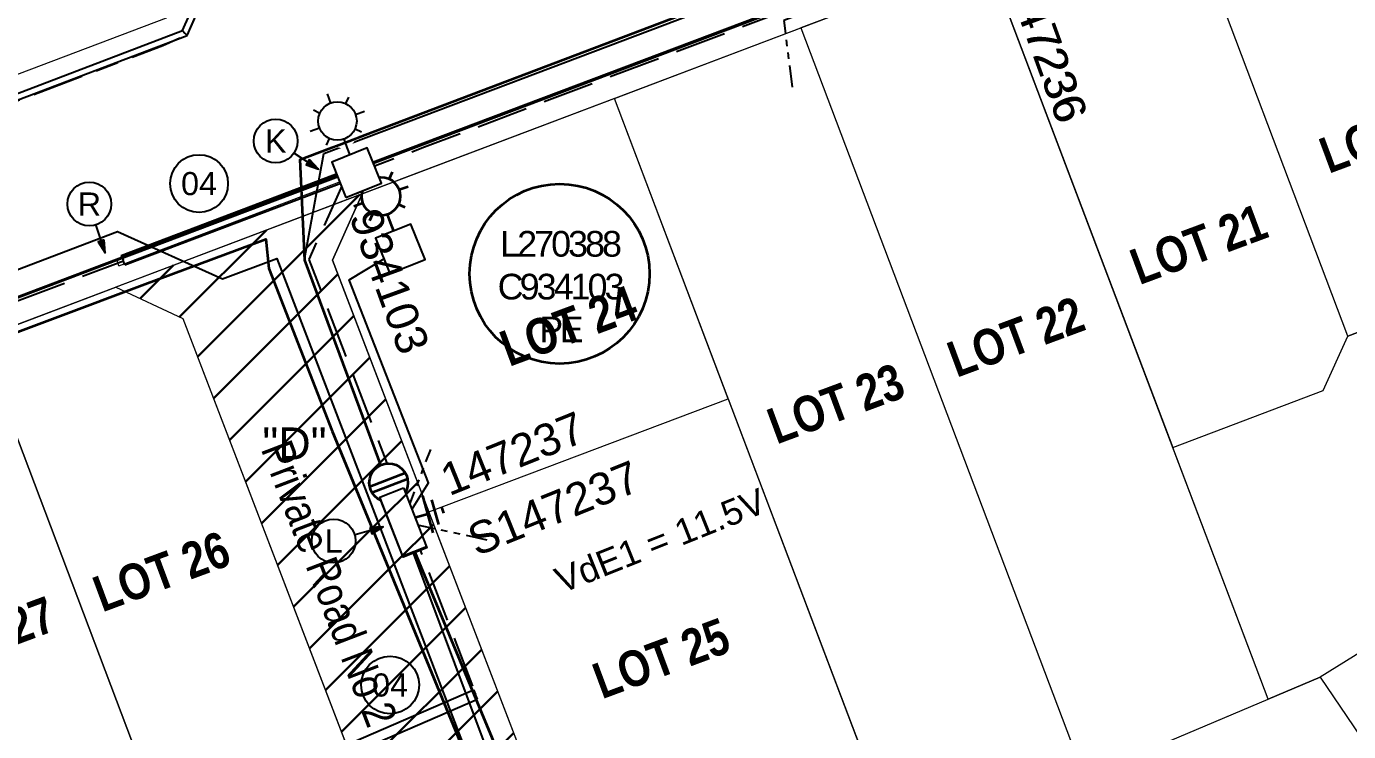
# Model space of a CAD drawing. Header units: metres. Extents: x 308667 to 309873, y 6270550 to 6271594.
# Drawn here: x 309046.6 to 309149.4, y 6271148.5 to 6271203.4 of the extents above; entities that cross this region are included whole.
import ezdxf
from ezdxf.enums import TextEntityAlignment as Align

# ---------------------------------------------------------------- set-up
doc = ezdxf.new("R2010")
doc.units = ezdxf.units.M
for name, pattern in [('Cable Exist UG', [8.2, 4, -1.2, 1.8, -1.2]), ('IE Trench LV', [5.5, 4, -1.5]), ('PHANTOMX2', [5, 2.5, -0.5, 0.5, -0.5, 0.5, -0.5])]:
    doc.linetypes.add(name, pattern=pattern)
doc.layers.get('0').update_dxf_attribs({"color": 6})
for name, color, linetype, lineweight in [('_User Miscellaneous1', 41, 'Continuous', 13), ('_User Miscellaneous3', 241, 'Continuous', 13), ('_User Miscellaneous5', 151, 'Continuous', 13), ('_User_LV_Exist', 5, 'Continuous', 35), ('Cadastre Developer_SP_NEW', 54, 'Continuous', 15), ('Cadastre Land Parcels_SP_EXT', 96, 'Continuous', 15), ('Mains_LV_EXT', 161, 'Continuous', 25)]:
    doc.layers.add(name, color=color, linetype=linetype, lineweight=lineweight)
for name, color, linetype in [('Duct_SP_NEW', 2, 'Continuous'), ('Equip_SP_SL_NEW', 2, 'Continuous'), ('Mains_LV_New_T84', 2, 'Cable x'), ('Notes', 7, 'Continuous'), ('Notes_SP_NEW', 51, 'Continuous'), ('Services_SP_NEW_UG', 2, 'PHANTOMX2'), ('SupportsUG_SP_LV_NEW', 2, 'Continuous'), ('SupportsUG_SP_LV_SL_NEW', 2, 'Continuous'), ('Trench_SP_NEW', 2, 'Continuous'), ('UG_Details_SP_MISC', 7, 'Continuous')]:
    doc.layers.add(name, color=color, linetype=linetype)
doc.styles.add('GDS-LOT No', font='swisscb.ttf', dxfattribs={"height": 4})
doc.styles.add('GDS-Standard', font='swissc.ttf', dxfattribs={"height": 2})
doc.styles.add('POLE_LABEL', font='arial.ttf', dxfattribs={"height": 2})
doc.styles.add('SL_LABEL', font='arial.ttf', dxfattribs={"height": 2.5})
doc.styles.get("Standard").update_dxf_attribs({"font": 'arial.ttf'})
doc.linetypes.add('Cable New UG', pattern='A,7,-0.25,["x",Standard,S=2,R=0,X=0.2,Y=-0.8],-2.1', length=9.35)
doc.linetypes.add('Cable o', pattern='A,5.25,-0.1,["o",Standard,S=2,R=0,X=0.2,Y=-0.7],-2', length=7.35)
doc.linetypes.add('Cable x', pattern='A,5,-0.25,["x",Standard,S=2,R=0,X=0,Y=-0.8],-1.5', length=6.75)

# ---------------------------------------------------------------- blocks, each defined once
blk = doc.blocks.new('PILLAR_NEW')
for tag, flags, p in [('SUBURB', 9, (1.5, -1.8)), ('STREETNAME', 9, (1.5, -2)), ('Z', 1, (1.5, -2.6)), ('LOCATION', 9, (1.5, -2.2)), ('NOTES', 9, (1.5, -2.4))]:
    blk.add_attdef(tag, text='', height=0.2, dxfattribs=dict(flags=flags)).set_placement(p, align=Align.MIDDLE_LEFT)
blk.add_wipeout([(-2.47, 0.99), (2.47, 0.99), (2.47, -0.99), (-2.47, -0.99)])
at = {"lineweight": -3}
blk.add_lwpolyline([(-2.47, 0.99), (2.47, 0.99), (2.47, -0.99), (-2.47, -0.99)], close=True, dxfattribs=at)
for tag, height, flags, p in [('ASSET_NUM', 2.5, 8, (2, 2)), ('STREET_CODE', 0.2, 9, (1.5, 0)), ('OWNED_BY', 0.2, 9, (1.5, -0.2)), ('OPERATED_BY', 0.2, 9, (1.5, -0.4)), ('STATE', 0.2, 9, (1.5, -0.8)), ('SUPPORT_TYPE', 0.2, 9, (1.5, -1)), ('MAINTAINED_BY', 0.2, 9, (1.5, -0.6)), ('USAGE', 0.2, 9, (1.5, -1.2)), ('LEGEND', 0.2, 9, (1.5, -1.4)), ('PARENT', 0.2, 9, (1.5, -1.6))]:
    blk.add_attdef(tag, text='', height=height, dxfattribs=dict(flags=flags)).set_placement(p, align=Align.MIDDLE_LEFT)
blk = doc.blocks.new('*U477')
blk.add_circle((0, 0), 2.25)
at = {"width": 0.9}
blk.add_attdef('CODE', text='', height=1.8, dxfattribs=at).set_placement((0, 0), align=Align.MIDDLE_CENTER)
at = {"flags": 1}
blk.add_attdef('Z', (0, 0), '', height=0.2, dxfattribs=at)
blk = doc.blocks.new('COLUMN_NEW')
for tag, height, flags, p in [('ASSET_NUM', 2.5, 8, (2, 2)), ('Z', 0.2, 1, (1.5, -2.8)), ('LOCATION', 0.2, 9, (1.5, -2.2)), ('NOTES', 0.2, 9, (1.5, -2.4)), ('LABEL_ALIGNMENT', 0.2, 9, (1.5, -2.6))]:
    blk.add_attdef(tag, text='', height=height, dxfattribs=dict(flags=flags)).set_placement(p, align=Align.MIDDLE_LEFT)
blk.add_wipeout([(-1.485, -1.485), (1.485, -1.485), (1.485, 1.485), (-1.485, 1.485)])
at = {"lineweight": -3}
blk.add_lwpolyline([(-1.485, -1.485), (1.485, -1.485), (1.485, 1.485), (-1.485, 1.485)], close=True, dxfattribs=at)
at = {"style": 'POLE_LABEL', "flags": 9}
blk.add_attdef('STRUCTURE_PLANT_NUMBER', text='', height=0.2, dxfattribs=at).set_placement((1.5, 0.242), align=Align.MIDDLE_LEFT)
at = {"flags": 9}
for tag, p in [('STREET_CODE', (1.5, 0)), ('OWNED_BY', (1.5, -0.4)), ('OPERATED_BY', (1.5, -0.6)), ('STATE', (1.5, -1)), ('COLUMN_TYPE', (1.5, -0.2)), ('MAINTAINED_BY', (1.5, -0.8)), ('SUBURB', (1.5, -1.8)), ('STREETNAME', (1.5, -2)), ('USAGE', (1.5, -1.2)), ('LEGEND', (1.5, -1.4)), ('PARENT', (1.5, -1.6))]:
    blk.add_attdef(tag, text='', height=0.2, dxfattribs=at).set_placement(p, align=Align.MIDDLE_LEFT)
blk = doc.blocks.new('*U410')
blk.add_line((0, 0), (0, 0))
at = {"style": 'SL_LABEL'}
for tag, height, flags, p in [('ASSET_NUM', 2.5, 8, (2, 2)), ('STREET_CODE', 0.2, 9, (0, -0.2))]:
    blk.add_attdef(tag, text='', height=height, dxfattribs=dict(at, flags=flags)).set_placement(p, align=Align.MIDDLE_LEFT)
for tag, p, flags in [('Z', (0, 0), 1), ('OPERATED_BY', (0, -9.61), 9)]:
    blk.add_attdef(tag, p, '', height=0.2, dxfattribs=dict(flags=flags))
for tag, height, flags, p in [('CONSTRUCTED_VOLTAGE', 0.2, 9, (0, -0.4)), ('CONTROL_TYPE', 0.2, 9, (0, -0.6)), ('LANTERN_PURPOSE', 0.2, 9, (0, -0.8)), ('LANTERN_TYPE', 0.2, 9, (0, -1)), ('OPERATING_VOLTAGE', 0.2, 9, (0, -1.4)), ('ORIENTATION', 0.2, 9, (0, -1.6)), ('OWNED_BY', 0.2, 9, (0, -1.8)), ('STATE', 0.2, 9, (0, -2)), ('NO_PHASES', 0.2, 9, (0, -1.2)), ('LNUMBER', 2.5, 8, (1.2, -2.8)), ('CEXIST', 0.2, 9, (0, -2.4)), ('CNEW', 0.2, 9, (0, -2.6)), ('CNUMBER', 0.2, 9, (0, -2.8)), ('CREMOVE', 0.2, 9, (0, -3)), ('USAGE', 0.2, 9, (0, -2.2)), ('CREPLACE', 0.2, 9, (0, -3.2)), ('LKINGHEIGHT', 0.2, 9, (0, -3.4)), ('LBRACKET', 0.2, 9, (0, -3.6)), ('LBRACKETVOCAB', 0.2, 9, (0, -3.8)), ('LCATEGORY', 0.2, 9, (0, -4)), ('LCHARGE1', 0.2, 9, (0, -4.2)), ('LCHARGE1PERCENT', 0.2, 9, (0, -4.4)), ('LCHARGE2', 0.2, 9, (0, -4.6)), ('LCHARGE2PERCENT', 0.2, 9, (0, -4.8)), ('LCHARGE3', 0.2, 9, (0, -5)), ('LCHARGE3PERCENT', 0.2, 9, (0, -5.2)), ('LEXIST', 0.2, 9, (0, -5.4)), ('LLAMP', 0.2, 9, (0, -5.6)), ('LLAMPVOCAB', 0.2, 9, (0, -5.8)), ('LMAST', 0.2, 9, (0, -6)), ('LMASTVOCAB', 0.2, 9, (0, -6.2)), ('LNEW', 0.2, 9, (0, -6.4)), ('LANTNUMBER', 0.2, 9, (0, -6.6)), ('LOUTREACH', 0.2, 9, (0, -7)), ('LOUTREACHVOCAB', 0.2, 9, (0, -7.2)), ('LRATECODE', 0.2, 9, (0, -7.4)), ('LREMOVE', 0.2, 9, (0, -7.6)), ('LREPLACE', 0.2, 9, (0, -7.8)), ('LTYPE', 0.2, 9, (0, -8)), ('LTYPEVOCAB', 0.2, 9, (0, -8.2)), ('SUBURB', 0.2, 9, (0, -8.6)), ('STREETNAME', 0.2, 9, (0, -8.8)), ('LEGEND', 0.2, 9, (0, -8.4)), ('LOCATION', 0.2, 9, (0, -9)), ('NOTES', 0.2, 9, (0, -9.2)), ('MAINTAINED_BY', 0.2, 9, (0, -9.86))]:
    blk.add_attdef(tag, text='', height=height, dxfattribs=dict(flags=flags)).set_placement(p, align=Align.MIDDLE_LEFT)
blk.add_wipeout([(-2.27, 6.13), (-0.63, 5.89), (0.62, 4.8), (0.39, 3.15), (-0.67, 1.81), (-2.35, 2.14), (-3.6, 3.23), (-3.36, 4.88)])
for p, q in [((-2.01, 5.42), (-2.27, 6.13)), ((-0.63, 5.89), (-0.86, 5.38)), ((-3.36, 4.88), (-2.85, 4.64)), ((-0.08, 4.54), (0.62, 4.8)), ((-3.6, 3.23), (-2.89, 3.5)), ((0.39, 3.15), (-0.12, 3.39)), ((-2.35, 2.14), (-2.11, 2.65)), ((0, 0), (-0.97, 2.61))]:
    blk.add_line(p, q)
blk.add_circle((-1.49, 4.02), 1.5)
blk = doc.blocks.new('*U411')
blk.add_line((0, 0), (0, 0))
at = {"style": 'SL_LABEL'}
for tag, height, flags, p in [('ASSET_NUM', 2.5, 8, (2, 2)), ('STREET_CODE', 0.2, 9, (0, -0.2))]:
    blk.add_attdef(tag, text='', height=height, dxfattribs=dict(at, flags=flags)).set_placement(p, align=Align.MIDDLE_LEFT)
for tag, p, flags in [('Z', (0, 0), 1), ('OPERATED_BY', (0, -9.61), 9)]:
    blk.add_attdef(tag, p, '', height=0.2, dxfattribs=dict(flags=flags))
for tag, height, flags, p in [('CONSTRUCTED_VOLTAGE', 0.2, 9, (0, -0.4)), ('CONTROL_TYPE', 0.2, 9, (0, -0.6)), ('LANTERN_PURPOSE', 0.2, 9, (0, -0.8)), ('LANTERN_TYPE', 0.2, 9, (0, -1)), ('OPERATING_VOLTAGE', 0.2, 9, (0, -1.4)), ('ORIENTATION', 0.2, 9, (0, -1.6)), ('OWNED_BY', 0.2, 9, (0, -1.8)), ('STATE', 0.2, 9, (0, -2)), ('NO_PHASES', 0.2, 9, (0, -1.2)), ('LNUMBER', 2.5, 8, (1.2, -2.8)), ('CEXIST', 0.2, 9, (0, -2.4)), ('CNEW', 0.2, 9, (0, -2.6)), ('CNUMBER', 0.2, 9, (0, -2.8)), ('CREMOVE', 0.2, 9, (0, -3)), ('USAGE', 0.2, 9, (0, -2.2)), ('CREPLACE', 0.2, 9, (0, -3.2)), ('LKINGHEIGHT', 0.2, 9, (0, -3.4)), ('LBRACKET', 0.2, 9, (0, -3.6)), ('LBRACKETVOCAB', 0.2, 9, (0, -3.8)), ('LCATEGORY', 0.2, 9, (0, -4)), ('LCHARGE1', 0.2, 9, (0, -4.2)), ('LCHARGE1PERCENT', 0.2, 9, (0, -4.4)), ('LCHARGE2', 0.2, 9, (0, -4.6)), ('LCHARGE2PERCENT', 0.2, 9, (0, -4.8)), ('LCHARGE3', 0.2, 9, (0, -5)), ('LCHARGE3PERCENT', 0.2, 9, (0, -5.2)), ('LEXIST', 0.2, 9, (0, -5.4)), ('LLAMP', 0.2, 9, (0, -5.6)), ('LLAMPVOCAB', 0.2, 9, (0, -5.8)), ('LMAST', 0.2, 9, (0, -6)), ('LMASTVOCAB', 0.2, 9, (0, -6.2)), ('LNEW', 0.2, 9, (0, -6.4)), ('LANTNUMBER', 0.2, 9, (0, -6.6)), ('LOUTREACH', 0.2, 9, (0, -7)), ('LOUTREACHVOCAB', 0.2, 9, (0, -7.2)), ('LRATECODE', 0.2, 9, (0, -7.4)), ('LREMOVE', 0.2, 9, (0, -7.6)), ('LREPLACE', 0.2, 9, (0, -7.8)), ('LTYPE', 0.2, 9, (0, -8)), ('LTYPEVOCAB', 0.2, 9, (0, -8.2)), ('SUBURB', 0.2, 9, (0, -8.6)), ('STREETNAME', 0.2, 9, (0, -8.8)), ('LEGEND', 0.2, 9, (0, -8.4)), ('LOCATION', 0.2, 9, (0, -9)), ('NOTES', 0.2, 9, (0, -9.2)), ('MAINTAINED_BY', 0.2, 9, (0, -9.86))]:
    blk.add_attdef(tag, text='', height=height, dxfattribs=dict(flags=flags)).set_placement(p, align=Align.MIDDLE_LEFT)
blk.add_wipeout([(-2.28, 6.2), (-0.64, 5.96), (0.61, 4.86), (0.37, 3.22), (-0.69, 1.88), (-2.37, 2.21), (-3.62, 3.31), (-3.38, 4.95)])
for p, q in [((-2.02, 5.49), (-2.28, 6.2)), ((-0.64, 5.96), (-0.88, 5.45)), ((-3.38, 4.95), (-2.87, 4.72)), ((-0.1, 4.61), (0.61, 4.86)), ((-3.62, 3.31), (-2.91, 3.57)), ((0.37, 3.22), (-0.14, 3.46)), ((-2.37, 2.21), (-2.13, 2.73)), ((0, 0), (-0.99, 2.68))]:
    blk.add_line(p, q)
blk.add_circle((-1.51, 4.09), 1.5)
blk = doc.blocks.new('LV_UG_LINKS_CLOSED_EXT')
blk.add_wipeout([(-1.06, 1.06), (-1.18, 0.92), (-1.29, 0.76), (-1.37, 0.59), (-1.43, 0.42), (-1.48, 0.23), (-1.49, 0.05), (-1.49, -0.14), (-1.46, -0.33), (-1.41, -0.51), (-1.33, -0.68), (-1.24, -0.84), (-1.12, -0.99), (-0.99, -1.12), (-0.84, -1.24), (-0.68, -1.33), (-0.51, -1.41), (-0.33, -1.46), (-0.14, -1.49), (0.05, -1.49), (0.23, -1.48), (0.42, -1.43), (0.59, -1.37), (0.76, -1.29), (0.92, -1.18), (1.06, -1.06), (1.18, -0.92), (1.29, -0.76), (1.37, -0.59), (1.43, -0.42), (1.48, -0.23), (1.49, -0.05), (1.49, 0.14), (1.46, 0.33), (1.41, 0.51), (1.33, 0.68), (1.24, 0.84), (1.12, 0.99), (0.99, 1.12), (0.84, 1.24), (0.68, 1.33), (0.51, 1.41), (0.33, 1.46), (0.14, 1.49), (-0.05, 1.49), (-0.23, 1.48), (-0.42, 1.43), (-0.59, 1.37), (-0.76, 1.29), (-0.92, 1.18)])
for p, q in [((-0.25, -1.48), (-0.25, 1.48)), ((0.25, -1.48), (0.25, 1.48))]:
    blk.add_line(p, q)
blk.add_circle((0, 0), 1.5)
at = {"flags": 9}
for tag, p in [('ACTUAL_STATUS', (0, 0)), ('CONSTRUCTED_VOLTAGE', (0, -0.2)), ('OPERATING_VOLTAGE', (0, -0.6)), ('ORIENTATION', (0, -0.8)), ('STATE', (0, -1)), ('NO_PHASES', (0, -0.4)), ('SWITCH_TYPE', (0, -1.2)), ('USAGE', (0, -1.4)), ('NOTES', (0, -1.6))]:
    blk.add_attdef(tag, text='', height=0.2, dxfattribs=at).set_placement(p, align=Align.MIDDLE_LEFT)
at = {"flags": 1}
blk.add_attdef('Z', (0, 0), '', height=0.2, dxfattribs=at)
blk = doc.blocks.new('Earth')
for p, q in [((0, -2.04), (0, 0)), ((-1.5, -2.04), (1.5, -2.04)), ((-1, -2.64), (1, -2.64)), ((-0.25, -3.24), (0.25, -3.24))]:
    blk.add_line(p, q)
blk = doc.blocks.new('*U435')
h = blk.add_hatch(color=256)
h.dxf.hatch_style = 1
h.paths.add_polyline_path([(2.64, -1.44), (2.37, -1.86), (3.34, -2.2)])
blk.add_line((3.34, -2.2), (1.46, -0.96))
at = {"flags": 128}
blk.add_lwpolyline([(2.64, -1.44), (2.37, -1.86), (3.34, -2.2), (2.64, -1.44)], dxfattribs=at)
blk.add_circle((0, 0), 1.7)
at = {"width": 0.9}
blk.add_attdef('CODE', text='', height=1.8, dxfattribs=at).set_placement((0, 0), align=Align.MIDDLE_CENTER)
at = {"flags": 1}
blk.add_attdef('Z', (0, 0), '', height=0.2, dxfattribs=at)
blk = doc.blocks.new('*U449')
h = blk.add_hatch(color=256)
h.dxf.hatch_style = 1
h.paths.add_polyline_path([(2.82, 1.06), (2.96, 0.57), (3.85, 1.09)])
blk.add_line((3.85, 1.09), (1.68, 0.48))
at = {"flags": 128}
blk.add_lwpolyline([(2.82, 1.06), (2.96, 0.57), (3.85, 1.09), (2.82, 1.06)], dxfattribs=at)
blk.add_circle((0, 0), 1.7)
at = {"width": 0.9}
blk.add_attdef('CODE', text='', height=1.8, dxfattribs=at).set_placement((0, 0), align=Align.MIDDLE_CENTER)
at = {"flags": 1}
blk.add_attdef('Z', (0, 0), '', height=0.2, dxfattribs=at)
blk = doc.blocks.new('*U471')
h = blk.add_hatch(color=256)
h.dxf.hatch_style = 1
h.paths.add_polyline_path([(1.16, -2.78), (0.68, -2.93), (1.23, -3.81)])
blk.add_line((1.23, -3.81), (0.54, -1.67))
at = {"flags": 128}
blk.add_lwpolyline([(1.16, -2.78), (0.68, -2.93), (1.23, -3.81), (1.16, -2.78)], dxfattribs=at)
blk.add_circle((0, 0), 1.7)
at = {"width": 0.9}
blk.add_attdef('CODE', text='', height=1.8, dxfattribs=at).set_placement((0, 0), align=Align.MIDDLE_CENTER)
at = {"flags": 1}
blk.add_attdef('Z', (0, 0), '', height=0.2, dxfattribs=at)

msp = doc.modelspace()

# ---------------------------------------------------------------- linework, layer by layer
at = {"layer": '_User Miscellaneous1'}
for p in [(309053.582, 6271185.174), (309053.752, 6271184.725)]:
    msp.add_line(p, (309053.667, 6271184.95), dxfattribs=at)
at = {"layer": '_User_LV_Exist', "color": 5, "linetype": 'Cable New UG', "flags": 128}
msp.add_lwpolyline([(309120.509, 6271210.474), (309071.186, 6271191.811), (309053.594, 6271185.15), (309027.958, 6271175.44)], dxfattribs=at)
at = {"layer": '_User_LV_Exist'}
msp.add_circle((309088.052, 6271184.096), 7, dxfattribs=at)
at = {"layer": 'Cadastre Developer_SP_NEW'}
for points in [[(309136.133, 6271214.344), (309151.096, 6271220.01), (309164.355, 6271184.919), (309149.394, 6271179.246)], [(309136.133, 6271214.344), (309121.311, 6271208.731), (309135.76, 6271170.574), (309135.76, 6271170.574), (309147.478, 6271175.012), (309149.394, 6271179.246), (309149.394, 6271179.246), (309149.394, 6271179.246), (309149.394, 6271179.246), (309149.394, 6271179.246)], [(309121.311, 6271208.731), (309106.816, 6271203.241), (309128.546, 6271145.855), (309134.234, 6271147.195), (309143.183, 6271150.972)], [(309092.322, 6271197.753), (309106.815, 6271203.241), (309128.546, 6271145.855), (309128.35, 6271145.8), (309125.04, 6271143.314), (309114.605, 6271138.91)], [(309149.394, 6271179.246), (309179.316, 6271190.592), (309182.297, 6271182.7), (309173.583, 6271169.037), (309147.238, 6271152.684), (309143.183, 6271150.972), (309135.76, 6271170.574), (309135.76, 6271170.574), (309147.478, 6271175.012)], [(309042.909, 6271179.041), (309053.511, 6271183.056), (309058.73, 6271180.616), (309071.446, 6271147.437), (309056.947, 6271141.95), (309042.909, 6271179.041)], [(309028.571, 6271173.611), (309042.909, 6271179.041), (309056.952, 6271141.939), (309042.617, 6271136.5), (309028.571, 6271173.611)], [(309077.89, 6271165.555), (309101.176, 6271174.372), (309114.605, 6271138.91), (309091.669, 6271129.61)]]:
    msp.add_lwpolyline(points, close=True, dxfattribs=at)
msp.add_lwpolyline([(309091.668, 6271129.61), (309114.605, 6271138.91), (309125.04, 6271143.314), (309128.35, 6271145.8), (309134.234, 6271147.195), (309147.238, 6271152.684), (309159.238, 6271134.957), (309155.158, 6271140.984)], dxfattribs=at)
at = {"layer": 'Cadastre Land Parcels_SP_EXT', "linetype": 'Continuous'}
msp.add_lwpolyline([(309057.473, 6271204.021), (309059.798, 6271209.17), (309054.744, 6271222.508), (309026.148, 6271211.535), (309031.889, 6271194.345), (309057.473, 6271204.021)], close=True, dxfattribs=at)
at = {"layer": 'Duct_SP_NEW'}
for p, q in [((309053.945, 6271185.532), (309071.157, 6271192.05)), ((309071.157, 6271192.05), (309071.298, 6271191.676)), ((309071.44, 6271191.301), (309071.298, 6271191.676)), ((309054.229, 6271184.784), (309071.44, 6271191.301)), ((309053.945, 6271185.532), (309054.087, 6271185.158)), ((309054.229, 6271184.784), (309054.087, 6271185.158)), ((309072.012, 6271147.647), (309081.354, 6271151.7)), ((309081.354, 6271151.7), (309081.513, 6271151.333)), ((309081.672, 6271150.966), (309081.513, 6271151.333)), ((309072.33, 6271146.913), (309081.672, 6271150.966))]:
    msp.add_line(p, q, dxfattribs=at)
at = {"layer": 'Mains_LV_EXT', "linetype": 'Cable Exist UG', "flags": 128}
msp.add_lwpolyline([(309051.121, 6271237.783), (309054.186, 6271235.347), (309054.186, 6271235.347), (309058.493, 6271224.002), (309064.139, 6271209.131), (309060.72, 6271206.404), (309060.72, 6271206.404), (309059.054, 6271202.685), (309057.173, 6271201.841), (309057.173, 6271201.841), (309034.837, 6271193.36), (309034.65, 6271191.15), (309034.65, 6271191.15), (309033.333, 6271190.65), (309016.783, 6271184.366), (309016.783, 6271184.366, -0.3249587), (308999.539, 6271189.056), (308999.539, 6271189.056), (308997.418, 6271191.696), (308998.323, 6271193.763)], format="xyb", dxfattribs=at)
at = {"layer": 'Services_SP_NEW_UG', "color": 2, "flags": 128}
for points in [[(309120.49, 6271210.543), (309115.156, 6271207.469), (309105.494, 6271203.81), (309106.14, 6271198.637)], [(309075.88, 6271164.769), (309078.021, 6271170.42)], [(309075.88, 6271164.769), (309082.402, 6271163.387)]]:
    msp.add_lwpolyline(points, dxfattribs=at)
at = {"layer": 'Trench_SP_NEW', "linetype": 'IE Trench LV', "flags": 128}
msp.add_lwpolyline([(309009.791, 6271168.316), (309010.048, 6271168.413), (309022.573, 6271173.157), (309032.957, 6271177.09), (309054.109, 6271185.1)], dxfattribs=at)
at = {"layer": 'UG_Details_SP_MISC'}
for p, q in [((309058.707, 6271203.027), (309061.448, 6271209.229)), ((309059.065, 6271202.65), (309061.967, 6271209.214)), ((309019.735, 6271188.201), (309058.707, 6271203.027)), ((309058.707, 6271203.027), (309058.886, 6271202.838)), ((309059.065, 6271202.65), (309058.886, 6271202.838)), ((309019.907, 6271187.752), (309059.065, 6271202.65))]:
    msp.add_line(p, q, dxfattribs=at)

# ---------------------------------------------------------------- block references
at = {"layer": '_User_LV_Exist', "rotation": 105.5482147131226}
msp.add_blockref('Earth', (309075.845, 6271164.825), dxfattribs=at)
at = {"layer": 'Notes', "linetype": 'IE Trench LV'}
ref = msp.add_blockref('*U477', (309059.998, 6271191.118), dxfattribs=at)
ref.add_attrib('CODE', '04', dxfattribs={"layer": '0', "height": 1.8}).set_placement((309059.998, 6271191.118), align=Align.MIDDLE_CENTER)
at = {"layer": 'Notes'}
ref = msp.add_blockref('*U477', (309074.865, 6271152.077), dxfattribs=at)
ref.add_attrib('CODE', '04', dxfattribs={"layer": '0', "height": 1.8}).set_placement((309074.865, 6271152.077), align=Align.MIDDLE_CENTER)
at = {"layer": 'Notes_SP_NEW', "linetype": 'Cable New UG'}
ref = msp.add_blockref('*U471', (309051.465, 6271189.526), dxfattribs=at)
ref.add_attrib('CODE', 'R', dxfattribs={"layer": '0', "height": 1.8}).set_placement((309051.465, 6271189.526), align=Align.MIDDLE_CENTER)

# ---------------------------------------------------------------- texts
at = {"layer": '_User Miscellaneous5', "linetype": 'IE Trench LV', "insert": (309064.923, 6271172.131), "char_height": 2.5, "attachment_point": 1}
msp.add_mtext_dynamic_manual_height_columns('"D"', width=7.8383, gutter_width=12.5, heights=[0], dxfattribs=at)
at = {"layer": '_User_LV_Exist', "insert": (309088.052, 6271183.096), "char_height": 2, "attachment_point": 5}
msp.add_mtext('{\\T0.8;L270388\\PC934103\\PPE}', dxfattribs=at)
at = {"layer": 'Cadastre Developer_SP_NEW', "style": 'GDS-LOT No'}
for s, p in [('LOT 20', (309153.288, 6271192.979)), ('LOT 21', (309138.558, 6271184.31)), ('LOT 24', (309089.521, 6271177.946)), ('LOT 22', (309124.336, 6271177.097)), ('LOT 23', (309110.325, 6271171.9)), ('LOT 26', (309057.859, 6271158.828)), ('LOT 27', (309044.273, 6271153.736)), ('LOT 25', (309096.739, 6271152.064))]:
    msp.add_text(s, height=2.8, rotation=20.39439, dxfattribs=at).set_placement(p, align=Align.BOTTOM_CENTER)

# ---------------------------------------------------------------- next in the draw order: block references
at = {"layer": '_User_LV_Exist'}
msp.add_blockref('*U411', (309075.662, 6271186.04), dxfattribs=at)

# ---------------------------------------------------------------- next in the draw order: linework, layer by layer
at = {"layer": '_User Miscellaneous3'}
msp.add_lwpolyline([(309340.367, 6271192.04), (309318.096, 6271233.253), (309302.937, 6271273.235), (309297.778, 6271275.559), (308868.23, 6271112.889), (308875.954, 6271109.405), (308882.973, 6271104.844), (308889.543, 6271099.559), (308896.685, 6271095.097), (308904.551, 6271091.991), (308911.831, 6271087.941), (308918.697, 6271083.078), (308926.308, 6271079.409), (308933.359, 6271074.791), (308939.769, 6271069.328), (308946.673, 6271064.516), (308954.197, 6271060.667), (308960.723, 6271055.367), (308967.872, 6271050.976), (309340.367, 6271192.04)], close=True, dxfattribs=at)
at = {"layer": '_User_LV_Exist', "color": 3, "linetype": 'Cable New UG', "flags": 128}
msp.add_lwpolyline([(308985.903, 6271186.234), (308982.322, 6271183.135), (308987.621, 6271177.984), (308992.005, 6271178.937), (308994.371, 6271176.858), (308997.149, 6271174.951), (308999.937, 6271173.488), (309002.838, 6271172.244), (309005.209, 6271170.705), (309006.932, 6271169.588), (309011.304, 6271166.595), (309026.969, 6271172.442), (309034.406, 6271175.273), (309055.775, 6271183.3), (309065.2, 6271186.795), (309065.416, 6271184.503), (309070.344, 6271171.85), (309086.232, 6271133.236), (309082.12, 6271131.564), (309089.084, 6271112.583), (309091.508, 6271106.27), (309091.985, 6271104.849), (309092.596, 6271102.184), (309092.868, 6271099.324), (309092.769, 6271096.579), (309092.336, 6271093.934), (309091.515, 6271091.193), (309090.52, 6271088.937), (309089.113, 6271086.571), (309087.936, 6271085.011), (309085.977, 6271082.941), (309083.727, 6271081.125), (309082.272, 6271080.188), (309079.458, 6271078.583), (309078.019, 6271077.931), (309070.778, 6271075.108), (309067.054, 6271073.785), (309062.158, 6271072.477), (309059.679, 6271074.153), (309056.749, 6271073.662), (309051.545, 6271073.184), (309047.535, 6271073.152), (309043.928, 6271073.372), (309039.353, 6271073.995), (309037.396, 6271074.382), (309032.671, 6271075.807), (309030.335, 6271077.192), (309027.775, 6271079.619), (309026.361, 6271081.706), (309025.322, 6271084.08), (309024.753, 6271086.498), (309024.564, 6271088.416), (309023.952, 6271090.779), (309022.536, 6271093.255), (309020.898, 6271094.914), (309018.917, 6271096.046), (309016.48, 6271096.937), (309014.651, 6271097.106), (309013.183, 6271096.997), (309010.484, 6271096.196), (309008.341, 6271094.864), (309006.977, 6271093.518), (309006.808, 6271093.309), (309006.265, 6271092.553), (309005.205, 6271090.389)], dxfattribs=at)
at = {"layer": '_User_LV_Exist', "linetype": 'Cable o', "lineweight": -2, "flags": 128}
msp.add_lwpolyline([(309075.898, 6271164.7), (309077.862, 6271167.824), (309071.682, 6271183.619), (309075.662, 6271186.04)], dxfattribs=at)
at = {"layer": 'Cadastre Developer_SP_NEW'}
msp.add_lwpolyline([(308924.89, 6271134.346), (309008.957, 6271166.182), (309053.511, 6271183.056), (309058.73, 6271180.616), (309087.543, 6271105.449, -0.4188503), (309077.758, 6271082.505), (309068.61, 6271078.91, -0.1594315), (309035.543, 6271076.947, -0.32486), (309026.612, 6271087.864, 1.5527094), (309007.271, 6271077.698, 0.2728267), (309073.194, 6271067.281), (309082.329, 6271070.87, 0.4171736), (309099.168, 6271110.045), (309091.793, 6271129.285), (309089.644, 6271134.891), (309078.682, 6271163.49), (309070.374, 6271185.164), (309072.683, 6271190.315), (309192.469, 6271235.678)], format="xyb", dxfattribs=at)
msp.add_lwpolyline([(309092.322, 6271197.753), (309072.683, 6271190.315), (309070.374, 6271185.164), (309077.89, 6271165.555), (309101.176, 6271174.372)], close=True, dxfattribs=at)
at = {"layer": 'Mains_LV_New_T84', "color": 6, "linetype": 'Cable New UG', "flags": 128}
msp.add_lwpolyline([(309065.45, 6271075.781), (309070.179, 6271077.378), (309079.268, 6271080.969), (309082.644, 6271082.89), (309084.094, 6271084.026), (309086.907, 6271087.025), (309088.921, 6271090.32), (309090.394, 6271094.564), (309090.846, 6271098.119), (309090.711, 6271101.183), (309089.804, 6271105.117), (309088.453, 6271108.663), (309082.183, 6271125.019), (309078.401, 6271135.402), (309085.482, 6271138.824), (309075.437, 6271165.7), (309068.209, 6271185.224), (309069.712, 6271193.468), (309129.216, 6271216.002), (309192.601, 6271240.006), (309205.833, 6271244.654), (309207.191, 6271247.669), (309297.977, 6271282.05), (309307.666, 6271277.686), (309314.945, 6271258.487), (309318.138, 6271254.745), (309319.538, 6271250.39), (309309.095, 6271245.924)], dxfattribs=at)
at = {"layer": 'Mains_LV_New_T84', "color": 5, "linetype": 'Cable New UG', "flags": 128}
msp.add_lwpolyline([(309120.49, 6271210.543), (309071.168, 6271191.88), (309053.576, 6271185.219), (309027.939, 6271175.509)], dxfattribs=at)
at = {"layer": 'Mains_LV_New_T84', "color": 3, "linetype": 'Cable New UG', "flags": 128}
msp.add_lwpolyline([(308985.884, 6271186.303), (308988.364, 6271183.222), (308990.019, 6271181.168), (308991.987, 6271179.006), (308994.353, 6271176.927), (308997.13, 6271175.02), (308999.918, 6271173.557), (309002.82, 6271172.313), (309005.191, 6271170.775), (309006.913, 6271169.657), (309009.516, 6271168.498), (309021.836, 6271173.16), (309023.792, 6271176.031), (309053.64, 6271187.382), (309061.827, 6271183.712), (309066.044, 6271185.284), (309071.131, 6271172.012), (309084.513, 6271137.1), (309079.598, 6271134.837), (309089.065, 6271112.653), (309091.49, 6271106.34), (309091.967, 6271104.918), (309092.578, 6271102.253), (309092.85, 6271099.393), (309092.751, 6271096.648), (309092.318, 6271094.003), (309091.496, 6271091.262), (309090.502, 6271089.006), (309089.094, 6271086.64), (309087.918, 6271085.08), (309085.958, 6271083.01), (309083.709, 6271081.194), (309082.254, 6271080.258), (309078.978, 6271078.686), (309077.748, 6271078.203), (309070.494, 6271075.352), (309066.573, 6271073.937), (309061.96, 6271072.667), (309059.661, 6271074.222), (309056.73, 6271073.732), (309051.527, 6271073.253), (309047.517, 6271073.221), (309043.909, 6271073.441), (309039.334, 6271074.065), (309037.378, 6271074.452), (309032.652, 6271075.876), (309030.316, 6271077.262), (309027.757, 6271079.689), (309026.343, 6271081.775), (309025.303, 6271084.15), (309024.734, 6271086.567), (309024.546, 6271088.485), (309023.933, 6271090.848), (309022.518, 6271093.325), (309020.879, 6271094.983), (309018.898, 6271096.115), (309016.462, 6271097.006), (309014.632, 6271097.175), (309013.164, 6271097.067), (309010.466, 6271096.266), (309008.323, 6271094.933), (309006.959, 6271093.587), (309006.789, 6271093.379), (309006.246, 6271092.623), (309005.186, 6271090.458)], dxfattribs=at)
at = {"layer": 'Trench_SP_NEW', "linetype": 'IE Trench LV', "flags": 128}
for points in [[(309071.421, 6271191.655), (309077.543, 6271193.974), (309090.871, 6271199.021), (309116.422, 6271208.697), (309159.567, 6271225.036), (309192.642, 6271237.563)], [(309071.358, 6271191.517), (309068.534, 6271185.215), (309073.401, 6271172.518), (309081.513, 6271151.333)]]:
    msp.add_lwpolyline(points, dxfattribs=at)

# ---------------------------------------------------------------- next in the draw order: block references
at = {"layer": 'Equip_SP_SL_NEW'}
msp.add_blockref('*U410', (309072.256, 6271191.971), dxfattribs=at)

# ---------------------------------------------------------------- next in the draw order: linework, layer by layer
at = {"layer": '_User Miscellaneous1'}
for p, q in [((309053.582, 6271185.174), (309072.007, 6271192.17)), ((309053.752, 6271184.725), (309072.178, 6271191.721)), ((309072.007, 6271192.17), (309072.093, 6271191.945)), ((309072.178, 6271191.721), (309072.093, 6271191.945))]:
    msp.add_line(p, q, dxfattribs=at)
at = {"layer": '_User_LV_Exist', "color": 6, "linetype": 'Cable New UG', "flags": 128}
msp.add_lwpolyline([(309065.469, 6271075.712), (309070.197, 6271077.308), (309079.287, 6271080.9), (309082.662, 6271082.821), (309084.112, 6271083.957), (309086.925, 6271086.955), (309088.94, 6271090.251), (309090.412, 6271094.494), (309090.865, 6271098.05), (309090.729, 6271101.114), (309089.822, 6271105.048), (309088.471, 6271108.593), (309082.201, 6271124.95), (309078.847, 6271134.63), (309086.819, 6271138.272), (309075.456, 6271165.631), (309068.228, 6271185.154), (309067.856, 6271193.003), (309129.055, 6271216.262), (309192.452, 6271240.284), (309218.617, 6271250.174), (309220.526, 6271254.974), (309285.651, 6271279.821), (309295.532, 6271283.632), (309307.586, 6271277.919), (309316.897, 6271253.378), (309320.12, 6271244.92), (309315.01, 6271242.972), (309312.231, 6271241.909), (309306.598, 6271239.756), (309303.642, 6271246.275), (309302.416, 6271248.978), (309298.165, 6271247.331), (309294.665, 6271245.975), (309289.26, 6271243.881), (309280.793, 6271240.6), (309282.872, 6271235.811), (309288.635, 6271238.149)], dxfattribs=at)

# ---------------------------------------------------------------- next in the draw order: block references
at = {"layer": 'Notes_SP_NEW', "linetype": 'Cable New UG'}
ref = msp.add_blockref('*U435', (309065.962, 6271194.431), dxfattribs=at)
ref.add_attrib('CODE', 'K', dxfattribs={"layer": '0', "height": 1.8}).set_placement((309065.962, 6271194.431), align=Align.MIDDLE_CENTER)

# ---------------------------------------------------------------- next in the draw order: block references
at = {"layer": '_User_LV_Exist'}
ref = msp.add_blockref('PILLAR_NEW', (309120.509, 6271210.474), dxfattribs=dict(at, rotation=19.59307465091386))
ref.add_attrib('ASSET_NUM', '147236', dxfattribs={"layer": '0', "height": 2.5, "rotation": 290}).set_placement((309124.047, 6271206.984), align=Align.MIDDLE_LEFT)
at = {"layer": '_User_LV_Exist', "rotation": 21.78939282876913}
msp.add_blockref('COLUMN_NEW', (309075.662, 6271186.04), dxfattribs=at)
at = {"layer": '_User_LV_Exist'}
ref = msp.add_blockref('PILLAR_NEW', (309075.898, 6271164.7), dxfattribs=dict(at, rotation=291.4212568048747))
ref.add_attrib('ASSET_NUM', 'S147237', dxfattribs={"layer": '0', "height": 2.5, "rotation": 22}).set_placement((309081.109, 6271163.233), align=Align.MIDDLE_LEFT)

# ---------------------------------------------------------------- next in the draw order: block references
at = {"layer": 'Notes_SP_NEW', "linetype": 'Cable New UG'}
ref = msp.add_blockref('*U449', (309070.471, 6271163.29), dxfattribs=at)
ref.add_attrib('CODE', 'L', dxfattribs={"layer": '0', "height": 1.8}).set_placement((309070.471, 6271163.29), align=Align.MIDDLE_CENTER)
at = {"layer": 'SupportsUG_SP_LV_NEW'}
ref = msp.add_blockref('PILLAR_NEW', (309120.49, 6271210.543), dxfattribs=dict(at, rotation=19.59307465091386))
ref.add_attrib('ASSET_NUM', '147236', dxfattribs={"layer": '0', "height": 2.5, "rotation": 290}).set_placement((309124.029, 6271207.053), align=Align.MIDDLE_LEFT)
at = {"layer": 'SupportsUG_SP_LV_SL_NEW'}
ref = msp.add_blockref('COLUMN_NEW', (309072.256, 6271191.971), dxfattribs=dict(at, rotation=21.78939282876913))
ref.add_attrib('ASSET_NUM', '934103', dxfattribs={"layer": '0', "height": 2.5, "rotation": 290}).set_placement((309072.834, 6271188.998), align=Align.MIDDLE_LEFT)

# ---------------------------------------------------------------- next in the draw order: texts
at = {"layer": '_User_LV_Exist', "ltscale": 10, "insert": (309071.303, 6271160.428), "char_height": 2.5, "width": 34.96187, "attachment_point": 2, "rotation": 290.96056, "style": 'GDS-Standard'}
msp.add_mtext('Private Road No 2', dxfattribs=at)

# ---------------------------------------------------------------- next in the draw order: block references
at = {"layer": '_User_LV_Exist', "linetype": 'Cable New UG', "rotation": 290.9826898615954}
msp.add_blockref('LV_UG_LINKS_CLOSED_EXT', (309074.748, 6271167.829), dxfattribs=at)

# ---------------------------------------------------------------- next in the draw order: block references
at = {"layer": 'SupportsUG_SP_LV_NEW'}
ref = msp.add_blockref('PILLAR_NEW', (309075.88, 6271164.769), dxfattribs=dict(at, rotation=291.4212568048747))
ref.add_attrib('ASSET_NUM', '147237', dxfattribs={"layer": '0', "height": 2.5, "rotation": 22}).set_placement((309078.992, 6271167.923), align=Align.MIDDLE_LEFT)

# ---------------------------------------------------------------- next in the draw order: hatches: boundary and pattern name
at = {"layer": '_User Miscellaneous5', "lineweight": 30, "transparency": 33554534}
h = msp.add_hatch(dxfattribs=at)
h.set_pattern_fill('ANSI31', color=4)
h.paths.add_polyline_path([(309078.682, 6271163.49), (309070.374, 6271185.164), (309072.683, 6271190.315), (309053.511, 6271183.056), (309058.73, 6271180.616), (309087.543, 6271105.449, -0.4188501), (309077.758, 6271082.505), (309068.61, 6271078.91, -0.1594315), (309035.543, 6271076.947, -0.32486), (309026.612, 6271087.864, 1.5527094), (309007.271, 6271077.698, 0.2728267), (309073.194, 6271067.281), (309082.329, 6271070.87, 0.4171736), (309099.168, 6271110.045), (309091.793, 6271129.285), (309089.644, 6271134.891)])

# ---------------------------------------------------------------- next in the draw order: linework, layer by layer
at = {"layer": '_User Miscellaneous5'}
msp.add_lwpolyline([(309072.683, 6271190.315), (309053.511, 6271183.056), (309058.73, 6271180.616), (309087.543, 6271105.449, -0.4188503), (309077.758, 6271082.505), (309068.61, 6271078.91, -0.1594315), (309035.543, 6271076.947, -0.32486), (309026.612, 6271087.864, 1.5527094), (309007.271, 6271077.698, 0.2728267), (309073.194, 6271067.281), (309082.329, 6271070.87, 0.4171736), (309099.168, 6271110.045), (309091.793, 6271129.285), (309089.644, 6271134.891), (309078.682, 6271163.49), (309070.374, 6271185.164), (309072.683, 6271190.315), (309072.683, 6271190.315)], format="xyb", dxfattribs=at)

# ---------------------------------------------------------------- next in the draw order: texts
at = {"layer": '_User_LV_Exist', "lineweight": -2, "insert": (309087.471, 6271161.045), "char_height": 2, "attachment_point": 1, "rotation": 21.74261}
msp.add_mtext_dynamic_manual_height_columns('VdE1 = 11.5V', width=26.24852, gutter_width=12.5, heights=[0], dxfattribs=at)

doc.saveas('drawing.dxf')
